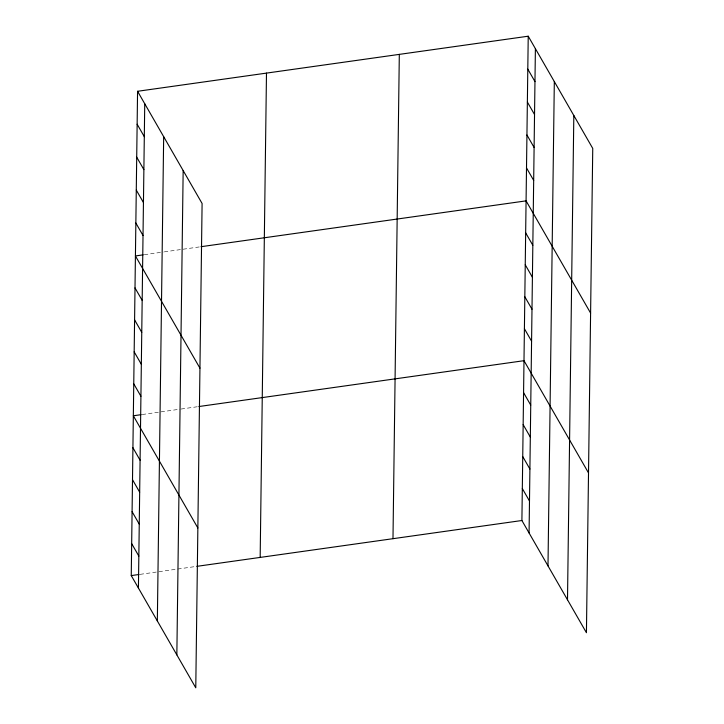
<?xml version="1.0" encoding="UTF-8"?>
<svg xmlns="http://www.w3.org/2000/svg" width="724" height="724" viewBox="0 0 724 724"><rect width="100%" height="100%" fill="white"/><g stroke="black" fill="none" stroke-linecap="round" stroke-linejoin="round"><path stroke-width="0.54" stroke-dasharray="3.62 2.71" d="M144.311 254.694L163.208 252.033M164.321 251.871L199.878 246.857M142.23 414.517L180.014 409.187M181.127 409.033L197.797 406.68M140.139 574.34L195.706 566.503"/><path stroke-width="1.09" d="M137.569 91.287L202.096 203.489L195.77 687.8L131.252 575.589L137.569 91.287L528.23 36.2L592.748 148.411L586.431 632.713L521.904 520.511L528.23 36.2M138.42 588.051L144.737 103.749M157.343 620.975L163.669 136.664M176.846 654.885L183.163 170.574M260.169 557.417L266.486 73.106M392.987 538.683L399.313 54.381M529.072 532.973L535.398 48.662M547.996 565.887L554.322 81.577M567.498 599.798L573.824 115.487M143.198 254.848L135.424 255.952L199.942 368.154M200.991 246.703L526.077 200.865L590.603 313.076M141.117 414.671L133.334 415.775L197.86 527.977M198.91 406.526L523.995 360.688L588.512 472.899M131.252 575.589L139.026 574.494M196.819 566.349L521.904 520.511M527.796 69.133L534.964 81.595M527.371 102.066L534.538 114.528M526.936 134.999L534.104 147.461M526.511 167.932L533.679 180.394M525.66 232.829L532.828 245.291M525.244 264.794L532.411 277.256M524.828 296.759L531.995 309.22M524.411 328.723L531.579 341.185M523.579 392.652L530.737 405.114M523.153 424.617L530.321 437.079M522.737 456.582L529.905 469.043M522.321 488.546L529.488 501.008M137.144 124.22L144.311 136.682M136.709 157.153L143.877 169.615M136.284 190.086L143.452 202.548M135.85 223.019L143.017 235.481M135.008 287.917L142.175 300.379M134.592 319.881L141.75 332.343M134.166 351.846L141.334 364.308M133.75 383.811L140.918 396.272M132.917 447.731L140.085 460.202M132.501 479.695L139.669 492.157M132.085 511.66L139.252 524.122M131.668 543.624L138.836 556.086"/></g></svg>
